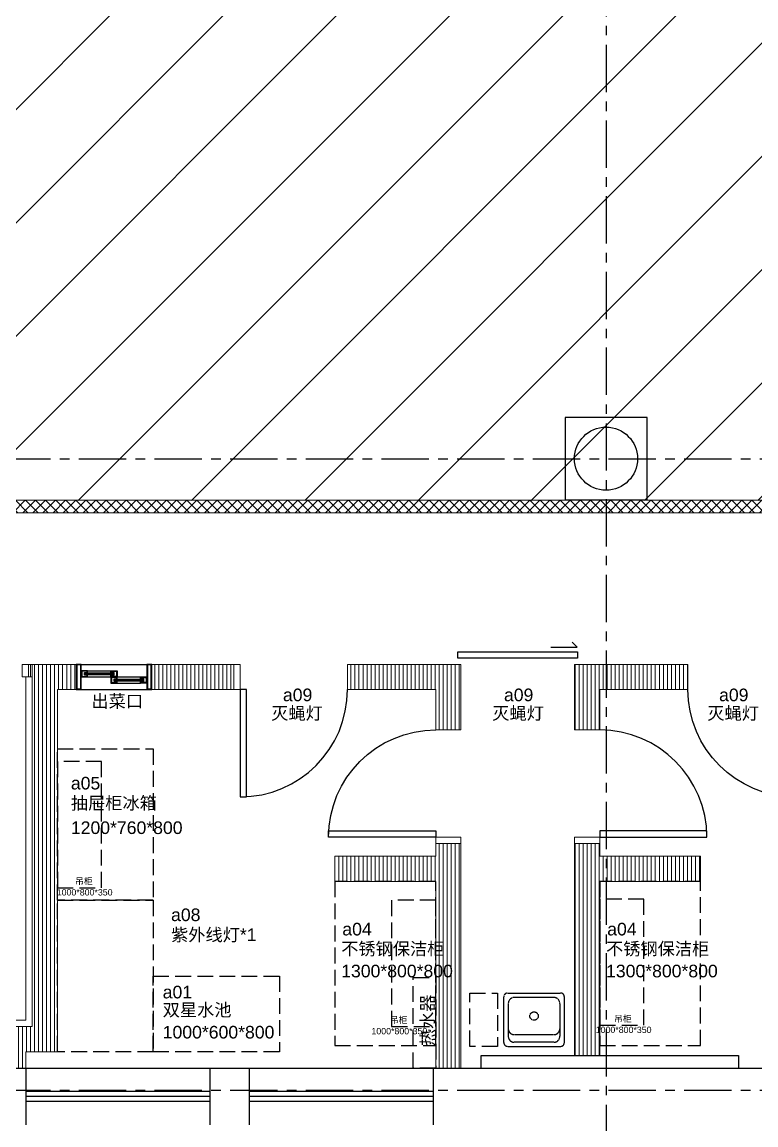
# Model space of a CAD drawing. Header units: millimetres. Extents: x -6033 to 120673, y -4970 to 90533.
# Drawn here: x 67750 to 73569, y 65940 to 74680 of the extents above; entities that cross this region are included whole.
import ezdxf

# ---------------------------------------------------------------- set-up
doc = ezdxf.new("R2010")
doc.units = ezdxf.units.MM
for name, pattern in [('I-AR$0$CENTER', [2, 1.25, -0.25, 0.25, -0.25]), ('I-PLAN$0$ACAD_ISO02W100', [15, 12, -3]), ('I-PLAN$0$DASH', [0.35, 0.25, -0.1]), ('I-PLAN$0$I-PLAN$0$DASH', [0.35, 0.25, -0.1])]:
    doc.linetypes.add(name, pattern=pattern)
for name, color, linetype in [('I-AR$0$1-窗', 2, 'Continuous'), ('I-AR$0$D-BASE-INTWALL', 1, 'Continuous'), ('I-AR$0$D-BASE-WALL', 4, 'Continuous'), ('I-PLAN$0$I-PL-DOOR', 2, 'Continuous'), ('I-PLAN$0$I-PL-FURN', 1, 'I-PLAN$0$DASH'), ('I-PLAN$0$I-PLAN$0$I-PL-FURN', 1, 'I-PLAN$0$I-PLAN$0$DASH'), ('I-PLAN$0$I—平面—门', 1, 'Continuous'), ('I-PLAN$0$L-ELEV-MARK', 253, 'Continuous')]:
    doc.layers.add(name, color=color, linetype=linetype)
for name, color, linetype, lineweight in [('I-AR$0$GZET_COL_GRID_1-200_轴线', 8, 'I-AR$0$CENTER', 25), ('I-AR$0$I-SCOPE', 252, 'Continuous', 35), ('I-PLAN$0$_ACM-A-WALL-HACH', 251, 'Continuous', 9), ('I-PLAN$0$I-PL-WALL-FHINISH', 73, 'Continuous', 13), ('I-PLAN$0$I-WALL', 6, 'Continuous', 13)]:
    doc.layers.add(name, color=color, linetype=linetype, lineweight=lineweight)
doc.styles.add('I-PLAN$0$Arial', font='ARIALUNI.ttf')
doc.styles.add('I-PLAN$0$I-PLAN$0$Arial', font='ARIALUNI.ttf')

# ---------------------------------------------------------------- blocks, each defined once
blk = doc.blocks.new('I-AR$0$chuanghu1')
for p, q in [((0, 3230), (450, 3230)), ((0, 1770), (450, 1770)), ((0, 1460), (450, 1460)), ((0, 0), (450, 0))]:
    blk.add_line(p, q)
at = {"layer": 'I-AR$0$1-窗'}
for p, q in [((185, 3230), (185, 1770)), ((225, 3230), (225, 1770)), ((265, 3230), (265, 1770)), ((185, 1460), (185, 0)), ((225, 1460), (225, 0)), ((265, 1460), (265, 0))]:
    blk.add_line(p, q, dxfattribs=at)
blk = doc.blocks.new('I-AR$0$海龙_1211170131')
at = {"layer": 'I-AR$0$GZET_COL_GRID_1-200_轴线', "ltscale": 300}
for p, q in [((72155, 86275), (72155, 63715)), ((-2225, 70995), (116415, 70995)), ((-2225, 65990), (116415, 65990))]:
    blk.add_line(p, q, dxfattribs=at)
blk = doc.blocks.new('I-AR')
at = {"layer": 'I-AR$0$I-SCOPE'}
h = blk.add_hatch(dxfattribs=at)
h.set_pattern_fill('ANSI31', color=256, scale=200)
h.paths.add_polyline_path([(63300, 72640), (66630, 72640), (66630, 70889.4), (90600, 70890), (90600, 66390), (96650, 66390), (96650, 24876.4), (18340, 24876.4), (18340, 66390), (48090, 66390), (48090, 72640), (51400, 72640), (51400, 72649.9), (52869.5, 72649.9), (52869.5, 72640), (55240, 72640), (55240, 72790), (59460, 72790), (59460, 72640), (61830.5, 72640), (61830.5, 72649.9), (63300, 72649.9)], flags=16)
h.paths.add_polyline_path([(7330, 0), (7330, -1770), (11180, -1770), (11180, 0), (18450, 0), (18450, 2900), (27550, 2900), (27550, 18090), (37037.3, 18090), (37037.3, 17350), (96200, 17350), (96200, 18120), (114640, 18120), (114640, 84500), (0, 84500), (0, 0)])
at = {"layer": 'I-AR$0$D-BASE-INTWALL'}
blk.add_lwpolyline([(72055, 70895), (72705, 70895), (72705, 71545), (72055, 71545)], close=True, dxfattribs=at)
at = {"layer": 'I-AR$0$D-BASE-WALL'}
blk.add_line((66630, 66390), (96120, 66390), dxfattribs=at)
blk.add_lwpolyline([(71390, 66390), (71390, 66490), (73430, 66490), (73430, 66390)], dxfattribs=at)
blk.add_circle((72380, 71220), 250, dxfattribs=at)
at = {"layer": 'I-AR$0$D-BASE-WALL', "rotation": 270}
blk.add_blockref('I-AR$0$chuanghu1', (67780, 66390), dxfattribs=at)
at = {"layer": 'I-AR$0$GZET_COL_GRID_1-200_轴线'}
blk.add_blockref('I-AR$0$海龙_1211170131', (225, 225), dxfattribs=at)
blk = doc.blocks.new('I-PLAN$0$A$C3849a8ba')
at = {"layer": 'I-PLAN$0$I-PL-WALL-FHINISH'}
blk.add_lwpolyline([(0, -200), (50, -200), (50, 0), (0, 0)], close=True, dxfattribs=at)
at = {"layer": 'I-PLAN$0$I—平面—门'}
blk.add_lwpolyline([(50, -1050), (100, -1050), (100, -200), (50, -200)], close=True, dxfattribs=at)
at = {"layer": 'I-PLAN$0$L-ELEV-MARK'}
blk.add_arc((50, -200), 850, 270, 0, dxfattribs=at)
blk = doc.blocks.new('I-PLAN$0$dadasdada')
for p, q in [((1764414.1, -122781.6), (1764834.2, -122781.7)), ((1764384.1, -123174.1), (1764384.1, -122811.6)), ((1764419.5, -122864.8), (1764419.4, -123123.5)), ((1764780.9, -122817), (1764467.3, -122817)), ((1764828.8, -122864.8), (1764828.8, -123123.6)), ((1764864.1, -123174.1), (1764864.1, -122811.6)), ((1764467.3, -123111.3), (1764780.9, -123111.3)), ((1764414.1, -123204), (1764834.2, -123204.1)), ((1764780.9, -123171.4), (1764467.3, -123171.4))]:
    blk.add_line(p, q)
blk.add_circle((1764624.1, -122964), 33.5)
for centre, radius, start, end in [((1764413.8, -122811.3), 29.6, 89.3986, 180.5986), ((1764834.5, -122811.3), 29.6, 359.3986, 90.5986), ((1764467.3, -122864.8), 47.9, 90.1986, 179.7986), ((1764780.9, -122864.8), 47.9, 0.1986, 89.7986), ((1764467.3, -123063.4), 47.9, 180.1986, 269.7986), ((1764467.3, -123123.5), 47.9, 180.1986, 269.7986), ((1764780.9, -123063.4), 47.9, 270.1986, 359.7986), ((1764780.9, -123123.6), 47.9, 270.1986, 359.7986), ((1764413.8, -123174.4), 29.6, 179.3986, 270.5986), ((1764834.5, -123174.4), 29.6, 269.3986, 0.5986)]:
    blk.add_arc(centre, radius, start, end)
blk = doc.blocks.new('I-PLAN$0$K_0106232141')
at = {"layer": 'I-PLAN$0$I-PL-FURN', "linetype": 'ByBlock', "ltscale": 62}
h = blk.add_hatch(dxfattribs=at)
h.set_pattern_fill('玻璃截面', color=8, scale=10)
h.set_pattern_definition([(135.545657, (-1830, -77.47619), (-539.999994128, 530.00000522), [7.07139, -1477.92019]), (45, (-1840, -77.476), (20, 10), [7.00372, -21.28055]), (135.545657, (-1840, -77.47619), (-539.999994128, 530.00000522), [7.07139, -1477.92019]), (45, (-1850, -77.476), (20, 10), [7.00372, -21.28055])])
h.paths.add_polyline_path([(-224, -80), (-11, -80), (-10, -79), (-10, -71), (-11, -70), (-224, -70), (-225, -71), (-225, -79)])
h = blk.add_hatch(dxfattribs=at)
h.set_pattern_fill('玻璃截面', color=8, scale=10)
h.set_pattern_definition([(135.545657, (-1595, -127.47619), (-539.999994128, 530.00000522), [7.07139, -1477.92019]), (45, (-1605, -127.476), (20, 10), [7.00372, -21.28055]), (135.545657, (-1605, -127.47619), (-539.999994128, 530.00000522), [7.07139, -1477.92019]), (45, (-1615, -127.476), (20, 10), [7.00372, -21.28055])])
h.paths.add_polyline_path([(11, -130), (224, -130), (225, -129), (225, -121), (224, -120), (11, -120), (10, -121), (10, -129)])
at = {"layer": 'I-PLAN$0$I-PL-FURN', "color": 8, "linetype": 'ByBlock', "ltscale": 62}
for p, q in [((-260, 0), (260, 0)), ((-225, -80), (-230, -70)), ((-230, -80), (-225, -70)), ((-225, -71), (-10, -71)), ((-225, -79), (-10, -79)), ((-210, -50), (-25, -50)), ((-5, -80), (-10, -70)), ((-10, -80), (-5, -70)), ((-210, -100), (-25, -100)), ((10, -130), (5, -120)), ((5, -130), (10, -120)), ((10, -121), (225, -121)), ((10, -129), (225, -129)), ((25, -100), (210, -100)), ((25, -150), (210, -150)), ((230, -130), (225, -120)), ((225, -130), (230, -120)), ((-260, -200), (260, -200))]:
    blk.add_line(p, q, dxfattribs=at)
for points in [[(-300, -200), (-260, -200), (-260, 0), (-300, 0)], [(-295, -195), (-265, -195), (-265, -5), (-295, -5)], [(-260, -100), (-210, -100), (-210, -80), (-230, -80), (-230, -70), (-210, -70), (-210, -50), (-260, -50)], [(-255, -95), (-215, -95), (-215, -85), (-235, -85), (-235, -65), (-215, -65), (-215, -55), (-255, -55)], [(-230, -80), (-225, -80), (-225, -70), (-230, -70)], [(-224, -80), (-11, -80), (-10, -79), (-10, -71), (-11, -70), (-224, -70), (-225, -71), (-225, -79)], [(25, -100), (-25, -100), (-25, -80), (-5, -80), (-5, -70), (-25, -70), (-25, -50), (25, -50)], [(20, -95), (-20, -95), (-20, -85), (0, -85), (0, -65), (-20, -65), (-20, -55), (20, -55)], [(-5, -80), (-10, -80), (-10, -70), (-5, -70)], [(260, -200), (300, -200), (300, 0), (260, 0)], [(265, -195), (295, -195), (295, -5), (265, -5)], [(-25, -150), (25, -150), (25, -130), (5, -130), (5, -120), (25, -120), (25, -100), (-25, -100)], [(-20, -145), (20, -145), (20, -135), (0, -135), (0, -115), (20, -115), (20, -105), (-20, -105)], [(5, -130), (10, -130), (10, -120), (5, -120)], [(11, -130), (224, -130), (225, -129), (225, -121), (224, -120), (11, -120), (10, -121), (10, -129)], [(260, -150), (210, -150), (210, -130), (230, -130), (230, -120), (210, -120), (210, -100), (260, -100)], [(255, -145), (215, -145), (215, -135), (235, -135), (235, -115), (215, -115), (215, -105), (255, -105)], [(230, -130), (225, -130), (225, -120), (230, -120)]]:
    blk.add_lwpolyline(points, close=True, dxfattribs=at)
blk = doc.blocks.new('I-PLAN')
at = {"layer": 'I-PLAN$0$_ACM-A-WALL-HACH'}
h = blk.add_hatch(dxfattribs=at)
h.set_pattern_fill('多孔材料', color=256, scale=20, pattern_type=2)
h.set_pattern_definition([(45, (136296.48, -6509.47), (-40.00004, 40.00004), []), (135, (136296.48, -6509.47), (-40.00004, -40.00004), [])])
h.paths.add_polyline_path([(85280, 70890), (85280, 70790), (66970, 70790), (66970, 70890)])
h = blk.add_hatch(dxfattribs=at)
h.set_pattern_fill('ANSI31', color=256, scale=10, angle=45)
h.paths.add_polyline_path([(88260, 70790), (88260, 70890), (88030, 70890), (88030, 70790), (88230, 70790)], flags=17)
h.paths.add_polyline_path([(79671.5, 69390), (78155, 69390), (78155, 68990), (77955, 68990), (77955, 69590), (79671.5, 69590)], flags=17)
h.paths.add_polyline_path([(80271.5, 69390), (80271.5, 69590), (80780, 69590), (80780, 68990), (80580, 68990), (80580, 69390)], flags=17)
h.paths.add_polyline_path([(74580, 69590), (73930, 69590), (73930, 69390), (74580, 69390)])
h.paths.add_polyline_path([(68780, 69590), (69430, 69590), (69430, 69390), (68780, 69390)])
h.paths.add_polyline_path([(87280, 66490), (87480, 66490), (87480, 66390), (87280, 66390)])
h.paths.add_polyline_path([(82180, 68990), (82180, 69390), (84230, 69390), (84230, 66490), (84430, 66490), (84430, 69390), (85280, 69390), (85280, 69590), (81980, 69590), (81980, 68990)])
h.paths.add_polyline_path([(87480, 67390), (87480, 69390), (88280, 69390), (88280, 69590), (88080, 69590), (86480, 69590), (86480, 69390), (87280, 69390), (87280, 67390)], flags=17)
h.paths.add_polyline_path([(72130, 68170), (72130, 66490), (72330, 66490), (72330, 67870), (73130, 67870), (73130, 68070), (72330, 68070), (72330, 68170)])
h.paths.add_polyline_path([(71230, 68170), (71230, 66390), (71030, 66390), (71030, 67870), (70230, 67870), (70230, 68070), (71030, 68070), (71030, 68170)])
h.paths.add_polyline_path([(72130, 69070), (72330, 69070), (72330, 69390), (73030, 69390), (73030, 69590), (72130, 69590)])
h.paths.add_polyline_path([(71230, 69070), (71030, 69070), (71030, 69390), (70330, 69390), (70330, 69590), (71230, 69590)])
h.paths.add_polyline_path([(67800, 69490), (67830, 69490), (67830, 69590), (67800, 69590)], flags=17)
h.paths.add_polyline_path([(76755, 69590), (75180, 69590), (75180, 69390), (75330, 69390), (75330, 66390), (75530, 66390), (75530, 69390), (76555, 69390), (76555, 68990), (76755, 68990)])
h.paths.add_polyline_path([(68180, 69590), (68180, 69390), (68030, 69390), (68030, 66520), (67780, 66520), (67780, 66390), (67400, 66390), (67400, 66720), (67830, 66720), (67830, 69590)])
edge = h.paths.add_edge_path()
edge.add_line((89860, 70890), (88860, 70890))
edge.add_line((75530, 66520), (84230, 66520))
edge.add_line((75530, 66720), (84230, 66720))
at = {"layer": 'I-PLAN$0$I-PL-DOOR'}
blk.add_lwpolyline([(71941.7, 69725.5), (72150.9, 69725.5), (72111.1, 69765.2)], dxfattribs=at)
blk.add_lwpolyline([(71205, 69690), (72155, 69690), (72155, 69640), (71205, 69640)], close=True, dxfattribs=at)
at = {"layer": 'I-PLAN$0$I-PL-FURN', "ltscale": 500}
for points in [[(68030, 67720), (68030, 68920), (68790, 68920), (68790, 67720)], [(68030, 67820), (68380, 67820), (68380, 68820), (68030, 68820)], [(71030, 67870), (70230, 67870), (70230, 66570), (71030, 66570)], [(73130, 67870), (72330, 67870), (72330, 66570), (73130, 66570)], [(68030, 66520), (68030, 67720), (68790, 67720), (68790, 66520)], [(70680, 66720), (71030, 66720), (71030, 67720), (70680, 67720)], [(72330, 66730.3), (72680, 66730.3), (72680, 67730.3), (72330, 67730.3)], [(69790, 67120), (69790, 66520), (68790, 66520), (68790, 67120)], [(71300.2, 66985.2), (71520.3, 66985.2), (71520.3, 66562.8), (71300.2, 66562.8)]]:
    blk.add_lwpolyline(points, close=True, dxfattribs=at)
at = {"layer": 'I-PLAN$0$I-PL-WALL-FHINISH'}
blk.add_lwpolyline([(67800, 69590), (67750, 69590), (67750, 69490), (67800, 69490)], close=True, dxfattribs=at)
blk.add_lwpolyline([(67800, 69590), (67830, 69590)], dxfattribs=at)
blk.add_lwpolyline([(67780, 69490), (67780, 66770), (65900.1, 66770), (65900.1, 66760), (65896.1, 66760, -0.262247), (65893.1, 66756.4), (65893.1, 66754, 0.824383), (65892.1, 66748.1, -0.186128), (65883.5, 66719.8, 0.282378), (65883, 66707.5, 0.636149), (65885, 66700.4, 0.284819), (65885, 66676.5, 0.623496), (65883, 66671.8, -0.37825), (65880, 66667), (65880, 66610), (65960, 66610)], format="xyb", dxfattribs=at)
at = {"layer": 'I-PLAN$0$I-PLAN$0$I-PL-FURN', "ltscale": 500}
blk.add_lwpolyline([(70852, 67108.2), (71030, 67108.2), (71030, 66390), (70852, 66390)], close=True, dxfattribs=at)
at = {"layer": 'I-PLAN$0$I-WALL'}
for points in [[(85280, 70890), (85280, 70790), (66970, 70790), (66970, 70890), (85280, 70890)], [(67780, 66520), (67780, 66390), (67400, 66390), (67400, 66720), (67830, 66720), (67830, 69590), (68180, 69590)], [(68180, 69590), (68180, 69390)], [(71230, 69070), (71030, 69070), (71030, 69390), (70330, 69390), (70330, 69590), (71230, 69590), (71230, 69070)], [(72130, 69070), (72330, 69070), (72330, 69390), (73030, 69390), (73030, 69590), (72130, 69590), (72130, 69070)], [(68180, 69390), (68030, 69390), (68030, 66520), (67780, 66520)], [(71230, 68170), (71230, 66390), (71030, 66390), (71030, 67870), (70230, 67870), (70230, 68070), (71030, 68070), (71030, 68170), (71230, 68170)], [(72130, 68170), (72130, 66490), (72330, 66490), (72330, 67870), (73130, 67870), (73130, 68070), (72330, 68070), (72330, 68170), (72130, 68170)]]:
    blk.add_lwpolyline(points, dxfattribs=at)
for points in [[(67800, 69490), (67830, 69490), (67830, 69590), (67800, 69590)], [(68780, 69590), (69430, 69590), (69430, 69390), (68780, 69390)]]:
    blk.add_lwpolyline(points, close=True, dxfattribs=at)
blk.add_blockref('I-PLAN$0$A$C3849a8ba', (69430, 69590))
at = {"xscale": -1}
blk.add_blockref('I-PLAN$0$A$C3849a8ba', (73930, 69590), dxfattribs=at)
at = {"xscale": -1, "rotation": 270}
blk.add_blockref('I-PLAN$0$A$C3849a8ba', (71230, 68170), dxfattribs=at)
at = {"rotation": 90}
blk.add_blockref('I-PLAN$0$A$C3849a8ba', (72130, 68170), dxfattribs=at)
at = {"layer": 'I-PLAN$0$I-PL-FURN', "linetype": 'ByBlock'}
blk.add_blockref('I-PLAN$0$K_0106232141', (68480, 69590), dxfattribs=at)
at = {"layer": 'I-PLAN$0$I-PL-FURN', "ltscale": 500}
blk.add_blockref('I-PLAN$0$dadasdada', (-1692814.5, 189766.9), dxfattribs=at)
at = {"layer": 'I-PLAN$0$I-PL-FURN', "linetype": 'I-PLAN$0$ACAD_ISO02W100', "attachment_point": 1, "style": 'I-PLAN$0$Arial'}
for s, insert, char_height, width in [('{\\fArial Unicode MS|b0|i0|c134|p34;a09\\P}', (69818.5, 69397.9), 100, 302840.333), ('{\\fArial Unicode MS|b0|i0|c134|p34;a09\\P}', (71571, 69397.9), 100, 302840.333), ('{\\fArial Unicode MS|b0|i0|c134|p34;a09\\P}', (73276.4, 69397.9), 100, 302840.333), ('{\\fArial Unicode MS|b0|i0|c134|p34;出菜口}', (68300, 69347.9), 100, 151170.167), ('灭蝇灯', (69725.5, 69252.6), 100, 151170.167), ('灭蝇灯', (71478, 69252.6), 100, 151170.167), ('灭蝇灯', (73183.4, 69252.6), 100, 151170.167), ('a05', (68137.1, 68698.6), 100, 151170.167), ('抽屉柜冰箱', (68137.1, 68540.4), 100, 151170.167), ('1200*760*800', (68137.1, 68345.6), 100, 151170.167), ('吊柜', (68170.5, 67896.6), 50, 75585.083), ('1000*800*350', (68025, 67808.4), 50, 75585.083), ('a08', (68931.5, 67655.3), 100, 151170.167), ('紫外线灯*1', (68931.5, 67497), 100, 151170.167), ('a04', (70289.4, 67541.8), 100, 151170.167), ('a04', (72389.4, 67541.8), 100, 151170.167), ('不锈钢保洁柜', (70280.3, 67386.2), 100, 151170.167), ('不锈钢保洁柜', (72380.3, 67386.2), 100, 151170.167), ('1300*800*800', (70280.3, 67209.7), 100, 151170.167), ('1300*800*800', (72380.3, 67209.7), 100, 151170.167), ('{\\fArial Unicode MS|b0|i0|c134|p34;a01\\P}', (68865.2, 67042.9), 100, 302840.333), ('双星水池', (68865.2, 66901.5), 100, 151170.167), ('吊柜', (70665.7, 66796.6), 50, 75585.083), ('吊柜', (72443.7, 66806.9), 50, 75585.083), ('1000*600*800', (68865.2, 66725.1), 100, 151170.167), ('1000*800*350', (70520.2, 66708.4), 50, 75585.083), ('1000*800*350', (72298.2, 66718.6), 50, 75585.083)]:
    blk.add_mtext(s, dxfattribs=dict(at, insert=insert, char_height=char_height, width=width))
at = {"layer": 'I-PLAN$0$I-PLAN$0$I-PL-FURN', "ltscale": 500, "insert": (70914.5, 66564), "char_height": 100, "attachment_point": 1, "rotation": 90, "style": 'I-PLAN$0$I-PLAN$0$Arial'}
blk.add_mtext_dynamic_manual_height_columns('热水器', width=151170.167, gutter_width=500, heights=[109.5], dxfattribs=at)

msp = doc.modelspace()

# ---------------------------------------------------------------- block references
for name in ['I-AR', 'I-PLAN']:
    msp.add_blockref(name, (0, 0))

doc.saveas('drawing.dxf')
